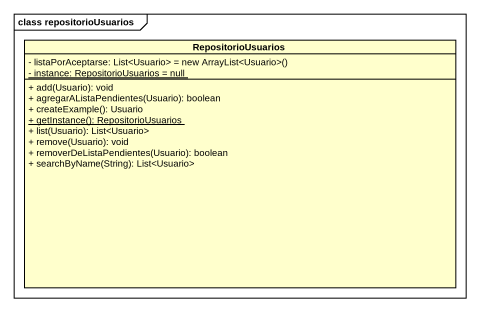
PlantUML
@startuml
mainframe class repositorioUsuarios
hide circle
hide empty members
skinparam classAttributeIconSize 0
class RepositorioUsuarios {
  {field} - listaPorAceptarse: List<Usuario> = new ArrayList<Usuario>()
  {static} - instance: RepositorioUsuarios = null
  + add(Usuario): void
  + agregarAListaPendientes(Usuario): boolean
  + createExample(): Usuario
  {static} + getInstance(): RepositorioUsuarios
  + list(Usuario): List<Usuario>
  + remove(Usuario): void
  + removerDeListaPendientes(Usuario): boolean
  + searchByName(String): List<Usuario>
}
@enduml
